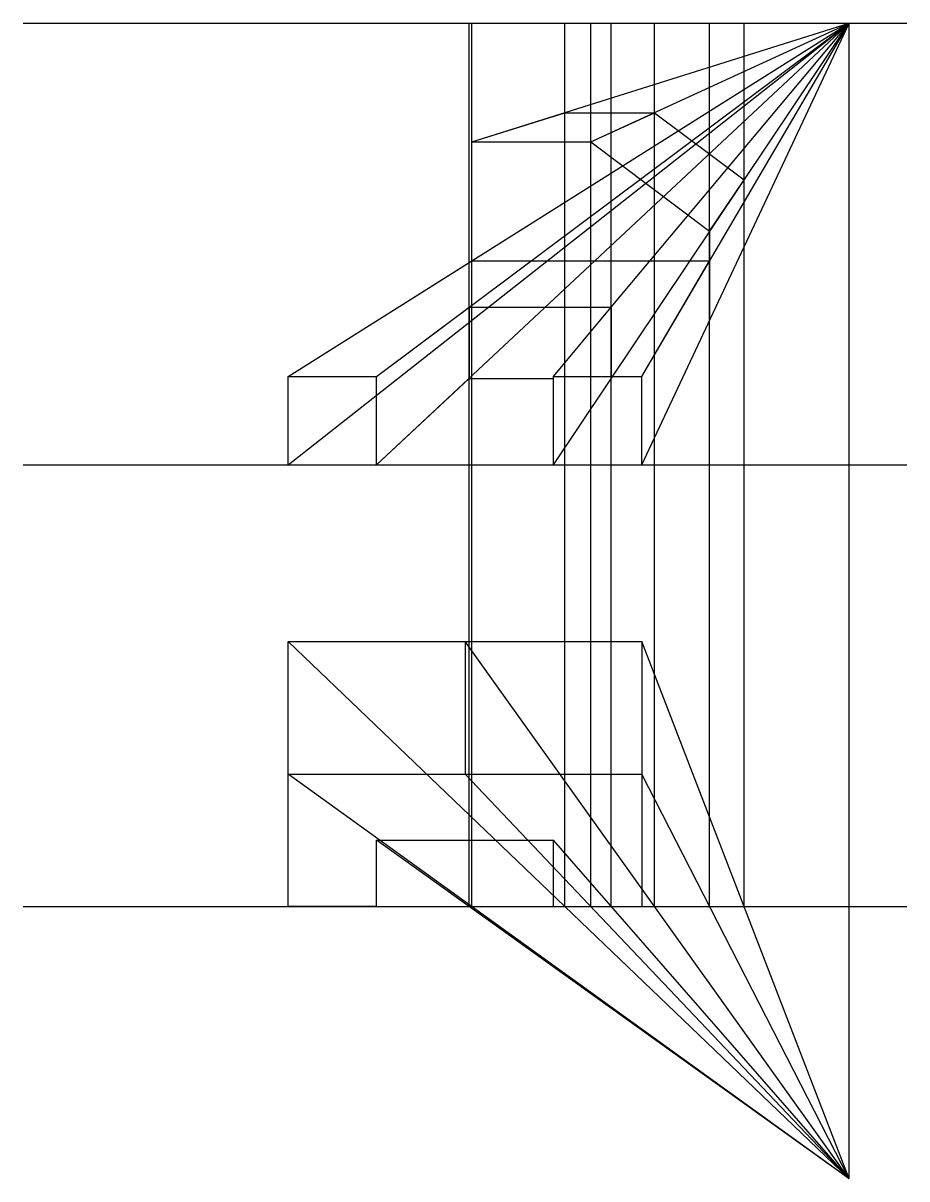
# Model space of a CAD drawing. Header units: inches. Extents: x 0 to 100, y 19 to 150.
import ezdxf

# ---------------------------------------------------------------- set-up
doc = ezdxf.new("R2010")
doc.units = ezdxf.units.IN
doc.header["$MEASUREMENT"] = 0
doc.layers.add('Matmenys', color=150, linetype='Continuous')
doc.layers.add('Nematomos', color=10, linetype='Continuous')
doc.layers.add('Pagrindinis', color=7, linetype='Continuous', lineweight=30)

msp = doc.modelspace()

# ---------------------------------------------------------------- linework, layer by layer
at = {"layer": 'Matmenys'}
for p, q in [((0, 150), (100, 150)), ((50.47, 50), (50.47, 150)), ((50.78, 50), (50.78, 150)), ((61.31, 50), (61.31, 150)), ((64.23, 50), (64.23, 150)), ((66.55, 50), (66.55, 150)), ((71.44, 50), (71.44, 150)), ((77.68, 50), (77.68, 150)), ((81.58, 50), (81.58, 150)), ((93.48, 19.18), (93.48, 150)), ((0, 100), (100, 100)), ((93.48, 19.18), (30, 80)), ((93.48, 19.18), (50, 80)), ((93.48, 19.18), (70, 80)), ((93.48, 19.18), (30, 65)), ((93.48, 19.18), (50, 65)), ((93.48, 19.18), (70, 65)), ((93.48, 19.18), (40, 57.5)), ((93.48, 19.18), (60, 57.5)), ((0, 50), (100, 50))]:
    msp.add_line(p, q, dxfattribs=at)
at = {"layer": 'Nematomos'}
for p, q in [((30, 100), (93.48, 150)), ((30, 110), (93.48, 150)), ((40, 110), (93.48, 150)), ((40, 100), (93.48, 150)), ((50.78, 136.55), (93.48, 150)), ((60, 100), (93.48, 150)), ((64.23, 136.55), (93.48, 150)), ((66.55, 117.83), (93.48, 150)), ((70, 100), (93.48, 150)), ((70, 110), (93.48, 150)), ((66.55, 117.83), (66.55, 109.78))]:
    msp.add_line(p, q, dxfattribs=at)
at = {"layer": 'Pagrindinis'}
for p, q in [((50.78, 136.55), (61.31, 139.86)), ((61.31, 139.86), (71.44, 139.86)), ((64.23, 136.55), (71.44, 139.86)), ((71.44, 139.86), (81.58, 132.26)), ((50.78, 123.09), (50.78, 136.55)), ((50.78, 136.55), (64.23, 136.55)), ((64.23, 136.55), (77.68, 126.46)), ((77.68, 126.46), (81.58, 132.26)), ((81.58, 124.66), (81.58, 132.26)), ((77.68, 126.46), (77.68, 123.09)), ((70, 100), (81.58, 124.66)), ((30, 110), (50.78, 123.09)), ((50.78, 123.09), (77.68, 123.09)), ((70, 110), (77.68, 123.09)), ((77.68, 123.09), (77.68, 116.37)), ((40, 110), (50.47, 117.83)), ((50.47, 117.83), (66.55, 117.83)), ((50.47, 117.83), (50.47, 109.78)), ((60, 110), (66.55, 117.83)), ((30, 100), (30, 110)), ((30, 110), (40, 110)), ((40, 100), (40, 110)), ((60, 100), (60, 110)), ((60, 110), (70, 110)), ((70, 100), (70, 110)), ((40, 100), (50.47, 109.78)), ((50.47, 109.78), (60, 109.78)), ((30, 100), (40, 100)), ((60, 100), (70, 100)), ((30, 80), (70, 80)), ((30, 65), (30, 80)), ((50, 80), (50, 65)), ((70, 80), (70, 50)), ((30, 50), (30, 65)), ((30, 65), (70, 65)), ((40, 57.5), (60, 57.5)), ((40, 50), (40, 57.5)), ((60, 50), (60, 57.5)), ((40, 50), (30, 50)), ((60, 50), (70, 50))]:
    msp.add_line(p, q, dxfattribs=at)

doc.saveas('drawing.dxf')
